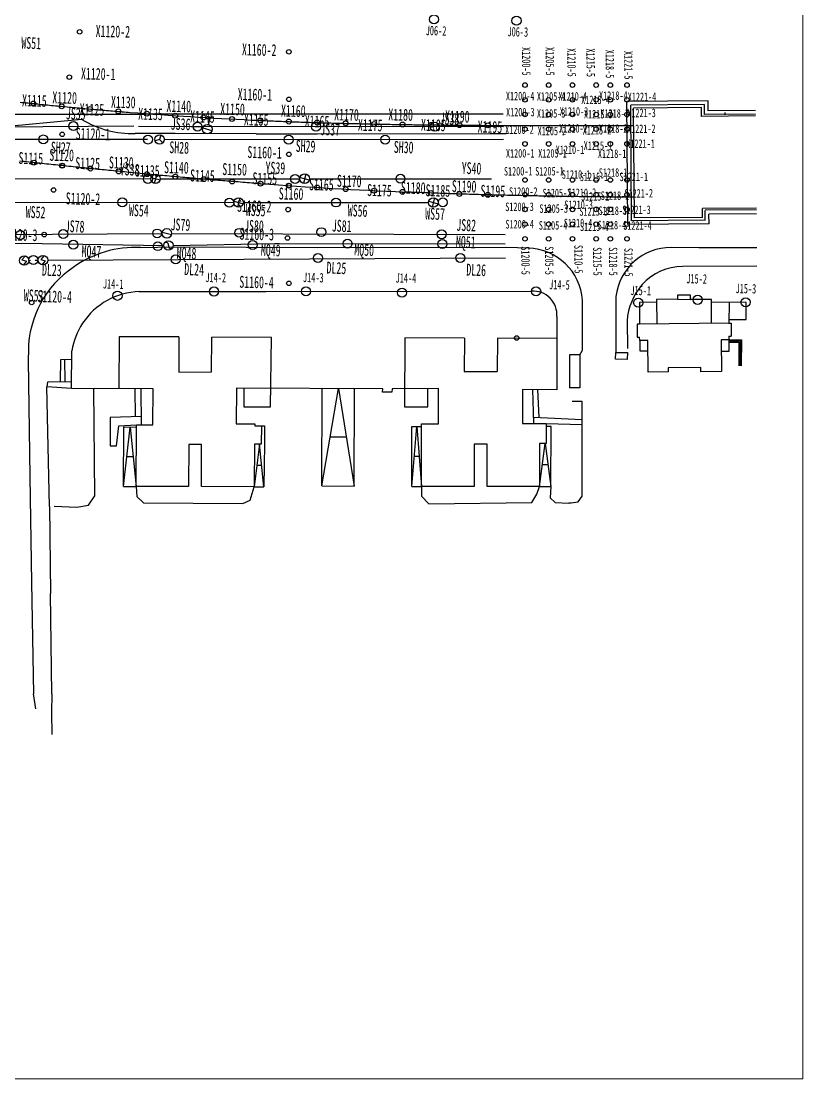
# Model space of a CAD drawing. Header units: inches. Extents: x 0 to 606, y 0 to 141.
# Drawn here: x 539.8 to 605.7, y 0 to 89.1 of the extents above; entities that cross this region are included whole.
import ezdxf
from ezdxf.enums import TextEntityAlignment as Align

# ---------------------------------------------------------------- set-up
doc = ezdxf.new("R2010")
doc.units = ezdxf.units.IN
doc.header["$MEASUREMENT"] = 0
for name, pattern in [('CENTER2', [1.125, 0.75, -0.125, 0.125, -0.125]), ('CONTINOUS', [0]), ('DASH4', [2.5, 2, -0.5])]:
    doc.linetypes.add(name, pattern=pattern)
for name, color, linetype in [('地表沉降（上行线）', 7, 'CENTER2'), ('地表沉降（下行线）', 7, 'CENTER2'), ('建构筑物沉降', 7, 'CENTER2'), ('管线沉降（上水）', 7, 'CENTER2'), ('管线沉降（上话）', 7, 'CENTER2'), ('管线沉降（污水）', 7, 'CENTER2'), ('管线沉降（煤气）', 7, 'CENTER2'), ('管线沉降（电力）', 7, 'CENTER2'), ('管线沉降（雨水）', 7, 'CENTER2')]:
    doc.layers.add(name, color=color, linetype=linetype)
doc.styles.add('宋体', font='', dxfattribs={"width": 0.72, "height": 1})
doc.styles.get('宋体').set_extended_font_data('SimSun')
doc.linetypes.add('444', pattern='A,4.5,[145,AAA.SHX,S=1,R=0,X=0,Y=1],4.5,-0.5,[146,AAA.SHX,S=1,R=0,X=0,Y=0],-0.5', length=10)

msp = doc.modelspace()

# ---------------------------------------------------------------- linework, layer by layer
at = {"lineweight": 9, "ltscale": 0.5}
for p, q in [((605.692, 0), (605.692, 140.648)), ((579.33, 80.359), (580.871, 80.36)), ((579.33, 79.662), (580.871, 79.662)), ((0, 0), (605.692, 0)), ((605.692, 0), (403.812, 0))]:
    msp.add_line(p, q, dxfattribs=at)
at = {"color": 150, "linetype": 'CONTINOUS', "lineweight": 30}
for p, q in [((539.668, 82.316), (539.833, 82.299)), ((539.833, 82.299), (539.999, 82.281)), ((539.999, 82.281), (540.165, 82.264)), ((540.165, 82.264), (540.331, 82.247)), ((540.331, 82.247), (540.496, 82.23)), ((540.496, 82.23), (540.662, 82.213)), ((540.662, 82.213), (540.828, 82.197)), ((540.828, 82.197), (540.994, 82.18)), ((540.994, 82.18), (541.16, 82.163)), ((541.16, 82.163), (541.326, 82.146)), ((541.326, 82.146), (541.491, 82.13)), ((541.491, 82.13), (541.657, 82.113)), ((541.657, 82.113), (541.823, 82.097)), ((541.823, 82.097), (541.989, 82.08)), ((541.989, 82.08), (542.155, 82.064)), ((542.155, 82.064), (542.321, 82.048)), ((542.321, 82.048), (542.487, 82.032)), ((542.487, 82.032), (542.652, 82.015)), ((542.652, 82.015), (542.818, 81.999)), ((542.818, 81.999), (542.984, 81.983)), ((542.984, 81.983), (543.15, 81.968)), ((543.15, 81.968), (543.316, 81.952)), ((543.316, 81.952), (543.482, 81.936)), ((543.482, 81.936), (543.648, 81.92)), ((543.648, 81.92), (543.814, 81.905)), ((543.814, 81.905), (543.98, 81.889)), ((543.98, 81.889), (544.146, 81.873)), ((544.146, 81.873), (544.312, 81.858)), ((544.312, 81.858), (544.478, 81.843)), ((544.478, 81.843), (544.644, 81.827)), ((544.644, 81.827), (544.81, 81.812)), ((544.81, 81.812), (544.976, 81.797)), ((544.976, 81.797), (545.141, 81.782)), ((545.141, 81.782), (545.307, 81.767)), ((545.307, 81.767), (545.473, 81.752)), ((545.473, 81.752), (545.639, 81.737)), ((545.639, 81.737), (545.806, 81.723)), ((545.806, 81.723), (545.972, 81.708)), ((545.972, 81.708), (546.138, 81.693)), ((546.138, 81.693), (546.304, 81.679)), ((546.304, 81.679), (546.47, 81.664)), ((546.47, 81.664), (546.636, 81.65)), ((546.636, 81.65), (546.802, 81.636)), ((546.802, 81.636), (546.968, 81.621)), ((546.968, 81.621), (547.134, 81.607)), ((547.134, 81.607), (547.3, 81.593)), ((547.3, 81.593), (547.466, 81.579)), ((547.466, 81.579), (547.632, 81.565)), ((547.632, 81.565), (547.798, 81.552)), ((547.798, 81.552), (547.964, 81.538)), ((547.964, 81.538), (548.13, 81.524)), ((548.13, 81.524), (548.297, 81.511)), ((548.297, 81.511), (548.463, 81.497)), ((548.463, 81.497), (548.629, 81.484)), ((548.629, 81.484), (548.795, 81.471)), ((548.795, 81.471), (548.961, 81.457)), ((548.961, 81.457), (548.961, 81.457)), ((559.219, 80.811), (559.386, 80.803)), ((559.386, 80.803), (559.552, 80.795)), ((559.552, 80.795), (559.719, 80.788)), ((559.719, 80.788), (559.885, 80.78)), ((559.885, 80.78), (560.052, 80.773)), ((560.052, 80.773), (560.218, 80.765)), ((560.218, 80.765), (560.385, 80.758)), ((560.385, 80.758), (560.551, 80.751)), ((560.551, 80.751), (560.718, 80.744)), ((560.718, 80.744), (560.885, 80.737)), ((560.885, 80.737), (561.051, 80.73)), ((561.051, 80.73), (561.218, 80.723)), ((561.218, 80.723), (561.384, 80.716)), ((561.384, 80.716), (561.551, 80.71)), ((561.551, 80.71), (561.717, 80.703)), ((561.717, 80.703), (561.884, 80.696)), ((561.884, 80.696), (562.05, 80.69)), ((562.05, 80.69), (562.217, 80.684)), ((562.217, 80.684), (562.383, 80.677)), ((562.383, 80.677), (562.55, 80.671)), ((562.55, 80.671), (562.716, 80.665)), ((562.716, 80.665), (562.883, 80.659)), ((562.883, 80.659), (563.05, 80.653)), ((563.05, 80.653), (563.216, 80.647)), ((563.216, 80.647), (563.383, 80.641)), ((563.383, 80.641), (563.549, 80.635)), ((563.549, 80.635), (563.716, 80.63)), ((563.716, 80.63), (563.882, 80.624)), ((563.882, 80.624), (564.049, 80.619)), ((564.049, 80.619), (564.216, 80.613)), ((564.216, 80.613), (564.382, 80.608)), ((564.382, 80.608), (564.549, 80.602)), ((564.549, 80.602), (564.715, 80.597)), ((564.715, 80.597), (564.882, 80.592)), ((564.882, 80.592), (565.048, 80.587)), ((565.048, 80.587), (565.215, 80.582)), ((565.215, 80.582), (565.382, 80.577)), ((565.382, 80.577), (565.548, 80.572)), ((565.548, 80.572), (565.715, 80.567)), ((565.715, 80.567), (565.881, 80.562)), ((565.881, 80.562), (566.048, 80.558)), ((566.048, 80.558), (566.215, 80.553)), ((566.215, 80.553), (566.381, 80.548)), ((566.381, 80.548), (566.548, 80.544)), ((566.548, 80.544), (566.714, 80.54)), ((566.714, 80.54), (566.881, 80.535)), ((566.881, 80.535), (567.048, 80.531)), ((567.048, 80.531), (567.214, 80.527)), ((567.214, 80.527), (567.381, 80.522)), ((567.381, 80.522), (567.548, 80.518)), ((567.548, 80.518), (567.714, 80.514)), ((567.714, 80.514), (567.881, 80.51)), ((567.881, 80.51), (568.047, 80.506)), ((568.047, 80.506), (568.214, 80.503)), ((568.214, 80.503), (568.381, 80.499)), ((568.381, 80.499), (568.547, 80.495)), ((568.547, 80.495), (568.714, 80.491)), ((568.714, 80.491), (568.88, 80.488)), ((568.88, 80.488), (569.047, 80.484)), ((569.047, 80.484), (569.214, 80.481)), ((569.214, 80.481), (569.38, 80.477)), ((569.38, 80.477), (569.547, 80.474)), ((569.547, 80.474), (569.714, 80.47)), ((569.714, 80.47), (569.88, 80.467)), ((569.88, 80.467), (570.047, 80.464)), ((570.047, 80.464), (570.214, 80.461)), ((570.214, 80.461), (570.38, 80.458)), ((570.38, 80.458), (570.547, 80.455)), ((570.547, 80.455), (570.713, 80.452)), ((570.713, 80.452), (570.88, 80.449)), ((570.88, 80.449), (571.047, 80.446)), ((571.047, 80.446), (571.213, 80.443)), ((571.213, 80.443), (571.38, 80.44)), ((571.38, 80.44), (571.547, 80.437)), ((571.547, 80.437), (571.713, 80.435)), ((571.713, 80.435), (571.88, 80.432)), ((571.88, 80.432), (572.047, 80.43)), ((572.047, 80.43), (572.213, 80.427)), ((572.213, 80.427), (572.38, 80.424)), ((572.38, 80.424), (572.547, 80.422)), ((572.547, 80.422), (572.713, 80.42)), ((572.713, 80.42), (572.88, 80.417)), ((572.88, 80.417), (573.047, 80.415)), ((573.047, 80.415), (573.213, 80.413)), ((573.213, 80.413), (573.38, 80.411)), ((573.38, 80.411), (573.546, 80.408)), ((573.546, 80.408), (573.713, 80.406)), ((573.713, 80.406), (573.88, 80.404)), ((573.88, 80.404), (574.046, 80.402)), ((574.046, 80.402), (574.213, 80.4)), ((574.213, 80.4), (574.38, 80.398)), ((574.38, 80.398), (574.546, 80.396)), ((574.546, 80.396), (574.713, 80.395)), ((574.713, 80.395), (574.88, 80.393)), ((574.88, 80.393), (575.046, 80.391)), ((575.046, 80.391), (575.213, 80.389)), ((575.213, 80.389), (575.38, 80.388)), ((575.38, 80.388), (575.546, 80.386)), ((575.546, 80.386), (575.713, 80.384)), ((575.713, 80.384), (575.88, 80.383)), ((575.88, 80.383), (576.046, 80.381)), ((576.046, 80.381), (576.213, 80.38)), ((576.213, 80.38), (576.38, 80.378)), ((576.38, 80.378), (576.546, 80.377)), ((576.546, 80.377), (576.713, 80.375)), ((576.713, 80.375), (576.88, 80.374)), ((576.88, 80.374), (577.046, 80.373)), ((577.046, 80.373), (577.213, 80.372)), ((577.213, 80.372), (577.38, 80.37)), ((577.38, 80.37), (577.546, 80.369)), ((577.546, 80.369), (577.713, 80.368)), ((577.713, 80.368), (577.88, 80.367)), ((577.88, 80.367), (578.046, 80.366)), ((578.046, 80.366), (578.213, 80.365)), ((578.213, 80.365), (578.38, 80.364)), ((578.38, 80.364), (578.546, 80.363)), ((578.546, 80.363), (578.713, 80.362)), ((578.713, 80.362), (578.88, 80.361)), ((578.88, 80.361), (579.046, 80.36)), ((579.046, 80.36), (579.213, 80.359)), ((579.213, 80.359), (579.38, 80.358)), ((579.38, 80.358), (579.546, 80.357)), ((579.546, 80.357), (579.713, 80.356)), ((579.713, 80.356), (579.88, 80.356)), ((579.88, 80.356), (580.046, 80.355)), ((580.046, 80.355), (580.213, 80.354)), ((580.213, 80.354), (580.38, 80.353)), ((580.38, 80.353), (580.546, 80.353)), ((580.546, 80.353), (580.713, 80.352)), ((580.713, 80.352), (580.88, 80.351)), ((580.88, 80.351), (581.046, 80.351)), ((581.046, 80.351), (581.213, 80.35)), ((581.213, 80.35), (581.38, 80.35)), ((581.38, 80.35), (581.546, 80.349)), ((581.546, 80.349), (581.713, 80.349)), ((581.713, 80.349), (581.88, 80.348)), ((581.88, 80.348), (582.046, 80.348)), ((582.046, 80.348), (582.213, 80.347)), ((582.213, 80.347), (582.38, 80.347)), ((582.38, 80.347), (582.546, 80.347)), ((582.546, 80.347), (582.713, 80.346)), ((582.713, 80.346), (582.88, 80.346)), ((582.88, 80.346), (583.046, 80.345)), ((583.046, 80.345), (583.213, 80.345)), ((583.213, 80.345), (583.38, 80.345)), ((583.38, 80.345), (583.546, 80.345)), ((583.546, 80.345), (583.713, 80.344)), ((583.713, 80.344), (583.88, 80.344)), ((583.88, 80.344), (584.046, 80.344)), ((584.046, 80.344), (584.213, 80.344)), ((584.213, 80.344), (584.38, 80.343)), ((584.38, 80.343), (584.546, 80.343)), ((584.546, 80.343), (584.713, 80.343)), ((584.713, 80.343), (584.88, 80.343)), ((584.88, 80.343), (585.046, 80.343)), ((585.046, 80.343), (585.213, 80.342)), ((585.213, 80.342), (585.38, 80.342)), ((585.38, 80.342), (585.546, 80.342)), ((585.546, 80.342), (585.713, 80.342)), ((585.713, 80.342), (585.88, 80.342)), ((585.88, 80.342), (586.046, 80.342)), ((586.046, 80.342), (586.213, 80.342)), ((586.213, 80.342), (586.38, 80.342)), ((586.38, 80.342), (586.546, 80.342)), ((586.546, 80.342), (586.713, 80.342)), ((586.713, 80.342), (586.88, 80.341)), ((586.88, 80.341), (587.046, 80.341)), ((587.046, 80.341), (587.213, 80.341)), ((587.213, 80.341), (587.38, 80.341)), ((587.38, 80.341), (587.546, 80.341)), ((587.546, 80.341), (587.713, 80.341)), ((587.713, 80.341), (587.88, 80.341)), ((587.88, 80.341), (588.046, 80.341)), ((588.046, 80.341), (588.213, 80.341)), ((588.213, 80.341), (588.38, 80.341)), ((588.38, 80.341), (588.546, 80.341)), ((588.546, 80.341), (588.713, 80.341)), ((588.713, 80.341), (588.88, 80.341)), ((588.88, 80.341), (589.046, 80.341)), ((589.046, 80.341), (589.213, 80.341)), ((589.213, 80.341), (589.213, 80.341)), ((589.213, 80.341), (591.418, 80.341)), ((539.841, 77.325), (539.653, 77.346)), ((540.029, 77.305), (539.841, 77.325)), ((540.217, 77.285), (540.029, 77.305)), ((540.405, 77.264), (540.217, 77.285)), ((540.592, 77.244), (540.405, 77.264)), ((540.78, 77.224), (540.592, 77.244)), ((540.968, 77.203), (540.78, 77.224)), ((541.156, 77.183), (540.968, 77.203)), ((541.344, 77.163), (541.156, 77.183)), ((541.531, 77.143), (541.344, 77.163)), ((541.719, 77.123), (541.531, 77.143)), ((541.907, 77.103), (541.719, 77.123)), ((542.095, 77.083), (541.907, 77.103)), ((542.283, 77.063), (542.095, 77.083)), ((542.471, 77.043), (542.283, 77.063)), ((542.658, 77.023), (542.471, 77.043)), ((542.846, 77.003), (542.658, 77.023)), ((543.034, 76.983), (542.846, 77.003)), ((543.222, 76.964), (543.034, 76.983)), ((543.41, 76.944), (543.222, 76.964)), ((543.598, 76.924), (543.41, 76.944)), ((543.786, 76.905), (543.598, 76.924)), ((543.973, 76.885), (543.786, 76.905)), ((544.161, 76.866), (543.973, 76.885)), ((544.349, 76.846), (544.161, 76.866)), ((544.537, 76.827), (544.349, 76.846)), ((544.725, 76.807), (544.537, 76.827)), ((544.913, 76.788), (544.725, 76.807)), ((545.101, 76.769), (544.913, 76.788)), ((545.289, 76.75), (545.101, 76.769)), ((545.477, 76.731), (545.289, 76.75)), ((545.665, 76.711), (545.477, 76.731)), ((545.852, 76.692), (545.665, 76.711)), ((546.04, 76.673), (545.852, 76.692)), ((546.228, 76.654), (546.04, 76.673)), ((546.416, 76.635), (546.228, 76.654)), ((546.604, 76.617), (546.416, 76.635)), ((546.792, 76.598), (546.604, 76.617)), ((546.98, 76.579), (546.792, 76.598)), ((547.168, 76.56), (546.98, 76.579)), ((547.356, 76.542), (547.168, 76.56)), ((547.544, 76.523), (547.356, 76.542)), ((547.732, 76.505), (547.544, 76.523)), ((547.92, 76.486), (547.732, 76.505)), ((548.108, 76.468), (547.92, 76.486)), ((548.296, 76.449), (548.108, 76.468)), ((548.484, 76.431), (548.296, 76.449)), ((548.672, 76.413), (548.484, 76.431)), ((548.86, 76.395), (548.672, 76.413)), ((549.048, 76.377), (548.86, 76.395)), ((549.236, 76.359), (549.048, 76.377)), ((549.424, 76.341), (549.236, 76.359)), ((549.612, 76.323), (549.424, 76.341)), ((549.8, 76.305), (549.612, 76.323)), ((549.988, 76.287), (549.8, 76.305)), ((550.176, 76.269), (549.988, 76.287)), ((550.364, 76.251), (550.176, 76.269)), ((550.552, 76.234), (550.364, 76.251)), ((550.74, 76.216), (550.552, 76.234)), ((550.928, 76.199), (550.74, 76.216)), ((551.117, 76.181), (550.928, 76.199)), ((551.305, 76.164), (551.117, 76.181)), ((551.493, 76.147), (551.305, 76.164)), ((551.681, 76.129), (551.493, 76.147)), ((551.869, 76.112), (551.681, 76.129)), ((552.057, 76.095), (551.869, 76.112)), ((552.245, 76.078), (552.057, 76.095)), ((552.433, 76.061), (552.245, 76.078)), ((552.621, 76.044), (552.433, 76.061)), ((552.81, 76.028), (552.621, 76.044)), ((552.998, 76.011), (552.81, 76.028)), ((553.186, 75.994), (552.998, 76.011)), ((553.374, 75.977), (553.186, 75.994)), ((553.562, 75.961), (553.374, 75.977)), ((553.75, 75.944), (553.562, 75.961)), ((553.939, 75.928), (553.75, 75.944)), ((554.127, 75.912), (553.939, 75.928)), ((554.315, 75.896), (554.127, 75.912)), ((554.503, 75.879), (554.315, 75.896)), ((554.691, 75.863), (554.503, 75.879)), ((554.88, 75.847), (554.691, 75.863)), ((555.068, 75.831), (554.88, 75.847)), ((555.256, 75.815), (555.068, 75.831)), ((555.444, 75.8), (555.256, 75.815)), ((555.632, 75.784), (555.444, 75.8)), ((555.821, 75.768), (555.632, 75.784)), ((556.009, 75.753), (555.821, 75.768)), ((556.197, 75.737), (556.009, 75.753)), ((556.385, 75.722), (556.197, 75.737)), ((556.574, 75.707), (556.385, 75.722)), ((556.762, 75.691), (556.574, 75.707)), ((556.95, 75.676), (556.762, 75.691)), ((557.139, 75.661), (556.95, 75.676)), ((557.327, 75.646), (557.139, 75.661)), ((557.515, 75.631), (557.327, 75.646)), ((557.703, 75.616), (557.515, 75.631)), ((557.892, 75.602), (557.703, 75.616)), ((558.08, 75.587), (557.892, 75.602)), ((558.268, 75.572), (558.08, 75.587)), ((558.457, 75.558), (558.268, 75.572)), ((558.645, 75.543), (558.457, 75.558)), ((558.833, 75.529), (558.645, 75.543)), ((559.022, 75.515), (558.833, 75.529)), ((559.21, 75.501), (559.022, 75.515)), ((559.398, 75.487), (559.21, 75.501)), ((559.587, 75.473), (559.398, 75.487)), ((559.775, 75.459), (559.587, 75.473)), ((559.964, 75.445), (559.775, 75.459)), ((559.964, 75.445), (559.964, 75.445)), ((572.292, 74.735), (572.103, 74.743)), ((572.481, 74.727), (572.292, 74.735)), ((572.669, 74.72), (572.481, 74.727)), ((572.858, 74.712), (572.669, 74.72)), ((573.047, 74.704), (572.858, 74.712)), ((573.235, 74.697), (573.047, 74.704)), ((573.424, 74.689), (573.235, 74.697)), ((573.613, 74.682), (573.424, 74.689)), ((573.802, 74.675), (573.613, 74.682)), ((573.99, 74.667), (573.802, 74.675)), ((574.179, 74.66), (573.99, 74.667)), ((574.368, 74.653), (574.179, 74.66)), ((574.557, 74.646), (574.368, 74.653)), ((574.745, 74.639), (574.557, 74.646)), ((574.934, 74.633), (574.745, 74.639)), ((575.123, 74.626), (574.934, 74.633)), ((575.312, 74.619), (575.123, 74.626)), ((575.501, 74.613), (575.312, 74.619)), ((575.689, 74.606), (575.501, 74.613)), ((575.878, 74.6), (575.689, 74.606)), ((576.067, 74.594), (575.878, 74.6)), ((576.256, 74.587), (576.067, 74.594)), ((576.444, 74.581), (576.256, 74.587)), ((576.633, 74.575), (576.444, 74.581)), ((576.822, 74.569), (576.633, 74.575)), ((577.011, 74.563), (576.822, 74.569)), ((577.2, 74.557), (577.011, 74.563)), ((577.388, 74.552), (577.2, 74.557)), ((577.577, 74.546), (577.388, 74.552)), ((577.766, 74.54), (577.577, 74.546)), ((577.955, 74.535), (577.766, 74.54)), ((578.144, 74.529), (577.955, 74.535)), ((578.332, 74.524), (578.144, 74.529)), ((578.521, 74.519), (578.332, 74.524)), ((578.71, 74.513), (578.521, 74.519)), ((578.899, 74.508), (578.71, 74.513)), ((579.088, 74.503), (578.899, 74.508)), ((579.277, 74.498), (579.088, 74.503)), ((579.465, 74.493), (579.277, 74.498)), ((579.654, 74.488), (579.465, 74.493)), ((579.843, 74.483), (579.654, 74.488)), ((580.032, 74.479), (579.843, 74.483)), ((580.221, 74.474), (580.032, 74.479)), ((580.41, 74.469), (580.221, 74.474)), ((580.598, 74.465), (580.41, 74.469)), ((580.787, 74.46), (580.598, 74.465)), ((580.976, 74.456), (580.787, 74.46)), ((581.165, 74.451), (580.976, 74.456)), ((581.354, 74.447), (581.165, 74.451)), ((581.543, 74.443), (581.354, 74.447)), ((581.731, 74.439), (581.543, 74.443)), ((581.92, 74.435), (581.731, 74.439)), ((582.109, 74.431), (581.92, 74.435)), ((582.298, 74.427), (582.109, 74.431)), ((582.487, 74.423), (582.298, 74.427)), ((582.676, 74.419), (582.487, 74.423)), ((582.864, 74.415), (582.676, 74.419)), ((583.053, 74.411), (582.864, 74.415)), ((583.242, 74.408), (583.053, 74.411)), ((583.431, 74.404), (583.242, 74.408)), ((583.62, 74.401), (583.431, 74.404)), ((583.809, 74.397), (583.62, 74.401)), ((583.998, 74.394), (583.809, 74.397)), ((584.186, 74.39), (583.998, 74.394)), ((584.375, 74.387), (584.186, 74.39)), ((584.564, 74.384), (584.375, 74.387)), ((584.753, 74.381), (584.564, 74.384)), ((584.942, 74.377), (584.753, 74.381)), ((585.131, 74.374), (584.942, 74.377)), ((585.32, 74.371), (585.131, 74.374)), ((585.509, 74.368), (585.32, 74.371)), ((585.697, 74.365), (585.509, 74.368)), ((585.886, 74.362), (585.697, 74.365)), ((586.075, 74.36), (585.886, 74.362)), ((586.264, 74.357), (586.075, 74.36)), ((586.453, 74.354), (586.264, 74.357)), ((586.642, 74.352), (586.453, 74.354)), ((586.831, 74.349), (586.642, 74.352)), ((587.019, 74.346), (586.831, 74.349)), ((587.208, 74.344), (587.019, 74.346)), ((587.397, 74.341), (587.208, 74.344)), ((587.586, 74.339), (587.397, 74.341)), ((587.775, 74.337), (587.586, 74.339)), ((587.964, 74.334), (587.775, 74.337)), ((588.153, 74.332), (587.964, 74.334)), ((588.342, 74.33), (588.153, 74.332)), ((588.53, 74.328), (588.342, 74.33)), ((588.719, 74.326), (588.53, 74.328)), ((588.908, 74.323), (588.719, 74.326)), ((589.097, 74.321), (588.908, 74.323)), ((589.286, 74.319), (589.097, 74.321)), ((589.475, 74.317), (589.286, 74.319)), ((589.664, 74.316), (589.475, 74.317)), ((589.853, 74.314), (589.664, 74.316)), ((590.041, 74.312), (589.853, 74.314)), ((590.23, 74.31), (590.041, 74.312)), ((590.419, 74.308), (590.23, 74.31)), ((590.608, 74.307), (590.419, 74.308)), ((590.797, 74.305), (590.608, 74.307)), ((590.986, 74.303), (590.797, 74.305)), ((591.175, 74.302), (590.986, 74.303)), ((591.364, 74.3), (591.175, 74.302)), ((591.418, 74.3), (591.364, 74.3))]:
    msp.add_line(p, q, dxfattribs=at)
at = {"ltscale": 0.5}
for p, q in [((597.701, 82.426), (590.852, 82.372)), ((590.933, 72), (590.852, 82.372)), ((597.386, 82.107), (591.171, 82.058)), ((591.247, 72.319), (591.171, 82.058)), ((597.393, 81.275), (597.386, 82.107)), ((597.707, 81.594), (597.701, 82.426)), ((597.151, 81.867), (591.41, 81.822)), ((591.483, 72.558), (591.41, 81.822)), ((597.157, 81.115), (597.151, 81.867)), ((601.707, 81.151), (597.157, 81.115)), ((601.706, 81.309), (597.393, 81.275)), ((601.704, 81.626), (597.707, 81.594)), ((601.769, 73.391), (597.218, 73.355)), ((597.218, 72.595), (597.218, 73.355)), ((601.77, 73.233), (597.456, 73.199)), ((597.458, 72.355), (597.458, 73.195)), ((597.463, 72.368), (591.247, 72.319)), ((597.223, 72.603), (591.483, 72.558)), ((601.772, 72.916), (597.776, 72.885)), ((597.782, 72.053), (597.776, 72.885)), ((597.782, 72.053), (590.933, 72)), ((542.151, 48.232), (541.942, 58.324))]:
    msp.add_line(p, q, dxfattribs=at)
at = {"linetype": 'Continuous', "extrusion": (1.25251e-05, -1.70425e-08, 1)}
for p in [(526.133, 81.303, -0.007), (580.423, 81.301, -0.007)]:
    msp.add_line(p, (550.143, 81.302, -0.007), dxfattribs=at)
at = {"color": 253}
for p, q in [((599.153, 81.238), (599.152, 81.436)), ((544.892, 80.852), (536.476, 80.056)), ((544.892, 80.852), (544.892, 80.852)), ((552.753, 79.662), (549.376, 79.665)), ((559.576, 79.645), (552.753, 79.662)), ((559.576, 79.645), (562.109, 79.653)), ((562.109, 79.653), (564.724, 79.654)), ((564.724, 79.654), (580.671, 79.662)), ((552.713, 70.086), (549.842, 70.052)), ((564.753, 70.047), (552.713, 70.086)), ((580.716, 70.058), (564.753, 70.047)), ((582.539, 70.022), (580.716, 70.058)), ((596.929, 70.047), (594.573, 70.063)), ((601.816, 70.046), (596.929, 70.047)), ((601.816, 68.494), (595.544, 68.468)), ((549.729, 66.35), (560.401, 66.367)), ((560.401, 66.367), (582.808, 66.382)), ((596.224, 66.036), (595.128, 66.051)), ((595.128, 66.051), (595.128, 65.705)), ((596.219, 65.692), (596.224, 66.036)), ((587.1, 61.427), (587.101, 65.624)), ((589.924, 65.935), (589.928, 61.222)), ((593.357, 65.455), (591.905, 65.439)), ((591.905, 65.439), (591.919, 63.618)), ((595.128, 65.705), (593.355, 65.685)), ((593.355, 65.685), (593.371, 63.632)), ((595.128, 65.705), (596.219, 65.692)), ((597.98, 65.673), (596.219, 65.692)), ((597.995, 63.676), (597.98, 65.673)), ((600.912, 65.422), (597.981, 65.455)), ((599.464, 65.438), (599.459, 63.69)), ((600.923, 63.994), (600.912, 65.422)), ((584.948, 64.237), (584.939, 58.081)), ((590.867, 63.891), (590.897, 61.554)), ((591.919, 63.618), (591.719, 63.617)), ((591.719, 63.617), (591.727, 62.517)), ((599.459, 63.69), (591.919, 63.618)), ((599.459, 63.69), (599.659, 63.688)), ((599.46, 64.01), (600.923, 63.994)), ((599.659, 63.688), (599.656, 62.588)), ((548.041, 62.544), (548.016, 58.16)), ((553.073, 62.525), (548.041, 62.544)), ((553.073, 62.525), (553.056, 59.568)), ((555.806, 59.59), (555.837, 62.514)), ((560.869, 62.495), (555.837, 62.514)), ((560.808, 56.633), (560.869, 62.495)), ((572.13, 62.451), (572.093, 56.635)), ((577.15, 62.432), (572.13, 62.451)), ((577.15, 62.432), (577.132, 59.626)), ((579.925, 62.421), (579.921, 59.611)), ((584.945, 62.401), (579.925, 62.421)), ((591.727, 62.517), (591.927, 62.518)), ((591.93, 62.218), (591.927, 62.518)), ((599.456, 62.59), (599.455, 62.29)), ((599.456, 62.59), (599.656, 62.588)), ((592.615, 62.224), (591.93, 62.218)), ((591.93, 62.218), (591.936, 61.351)), ((592.635, 59.561), (592.615, 62.224)), ((599.455, 62.29), (598.808, 62.297)), ((598.808, 62.297), (598.828, 59.609)), ((599.455, 62.29), (599.453, 61.29)), ((599.455, 62.29), (600.504, 62.287)), ((599.455, 62.19), (600.404, 62.188)), ((599.455, 62.09), (600.303, 62.088)), ((600.303, 62.088), (600.298, 60.085)), ((600.404, 62.188), (600.398, 60.085)), ((600.504, 62.287), (600.498, 60.085)), ((540.373, 61.4), (540.361, 60.595)), ((544.016, 58.183), (544.034, 61.349)), ((586.012, 61.012), (586.004, 58.237)), ((586.885, 61.011), (586.012, 61.012)), ((586.885, 61.011), (586.877, 58.234)), ((586.885, 61.011), (587.1, 61.427)), ((589.892, 60.646), (589.928, 61.222)), ((590.886, 60.626), (589.892, 60.646)), ((589.928, 61.222), (590.893, 61.203)), ((590.893, 61.203), (590.886, 60.626)), ((591.936, 61.351), (592.621, 61.357)), ((599.453, 61.29), (598.816, 61.297)), ((600.501, 61.336), (600.301, 61.337)), ((540.361, 60.595), (540.507, 50.746)), ((597.074, 59.955), (594.331, 59.934)), ((594.331, 59.934), (594.334, 59.574)), ((597.077, 59.595), (597.074, 59.955)), ((594.334, 59.574), (592.635, 59.561)), ((598.828, 59.609), (597.077, 59.595)), ((550.896, 58.144), (544.016, 58.183)), ((550.878, 55.124), (550.896, 58.144)), ((557.94, 58.206), (557.908, 55.195)), ((570.255, 58.158), (557.94, 58.206)), ((558.556, 58.204), (558.539, 56.642)), ((565.13, 49.981), (565.161, 58.178)), ((565.13, 49.981), (566.52, 58.173)), ((566.52, 58.173), (567.851, 49.942)), ((567.851, 49.942), (567.883, 58.167)), ((570.254, 57.884), (570.255, 58.158)), ((571.042, 58.146), (571.04, 57.872)), ((574.96, 58.169), (571.042, 58.146)), ((574.068, 56.647), (574.077, 58.164)), ((574.956, 55.2), (574.96, 58.169)), ((582.039, 58.093), (582.036, 55.229)), ((584.939, 58.081), (582.039, 58.093)), ((586.877, 58.234), (586.004, 58.237)), ((571.04, 57.872), (570.254, 57.884)), ((587.085, 57.084), (586.226, 57.096)), ((587.087, 49.121), (587.085, 57.084)), ((558.539, 56.642), (560.808, 56.633)), ((572.093, 56.635), (574.068, 56.647)), ((548.388, 49.911), (548.417, 54.938)), ((548.388, 49.911), (548.953, 54.935)), ((548.417, 54.938), (549.488, 54.932)), ((548.953, 54.935), (549.459, 49.914)), ((549.459, 49.914), (549.489, 55.132)), ((549.489, 55.132), (550.878, 55.124)), ((557.908, 55.195), (559.471, 55.192)), ((559.471, 55.192), (559.469, 55.032)), ((559.469, 55.032), (560.037, 55.031)), ((560.037, 55.031), (560.021, 53.49)), ((560.037, 55.031), (560.297, 55.031)), ((560.297, 55.031), (560.281, 53.489)), ((572.707, 49.915), (573.122, 54.989)), ((572.707, 49.915), (572.714, 54.986)), ((572.714, 54.986), (573.531, 54.991)), ((573.122, 54.989), (573.524, 49.912)), ((573.524, 49.912), (573.531, 55.191)), ((573.531, 55.191), (574.956, 55.2)), ((582.036, 55.229), (584.036, 55.221)), ((584.036, 55.221), (584.033, 53.553)), ((584.455, 54.979), (584.035, 54.981)), ((584.449, 49.923), (584.455, 54.979)), ((559.447, 53.491), (559.409, 49.902)), ((559.864, 53.49), (559.409, 49.902)), ((560.021, 53.49), (559.447, 53.491)), ((560.239, 49.896), (559.864, 53.49)), ((560.281, 53.489), (560.239, 49.896)), ((567.182, 54.079), (565.826, 54.084)), ((583.481, 53.555), (583.477, 49.923)), ((583.477, 49.923), (583.967, 53.553)), ((584.033, 53.553), (583.481, 53.555)), ((583.967, 53.553), (584.449, 49.923)), ((553.898, 53.472), (553.892, 49.911)), ((554.982, 53.47), (553.898, 53.472)), ((554.975, 49.91), (554.982, 53.47)), ((577.983, 53.484), (577.977, 49.919)), ((579.063, 53.482), (577.983, 53.484)), ((579.057, 49.922), (579.063, 53.482)), ((549.206, 52.424), (548.671, 52.423)), ((573.323, 52.451), (572.915, 52.452)), ((584.208, 51.738), (583.722, 51.739)), ((560.051, 51.701), (559.637, 51.696)), ((540.507, 50.746), (540.651, 41.82)), ((565.13, 49.981), (567.851, 49.942)), ((583.477, 49.923), (579.057, 49.922)), ((583.477, 49.923), (584.449, 49.923)), ((548.388, 49.911), (549.459, 49.914)), ((553.892, 49.911), (549.459, 49.914)), ((559.409, 49.902), (554.975, 49.91)), ((559.409, 49.902), (560.239, 49.896)), ((572.707, 49.915), (573.524, 49.912)), ((577.977, 49.919), (573.524, 49.912)), ((586.147, 48.52), (585.947, 48.515)), ((540.651, 41.82), (540.795, 32.463)), ((542.359, 32.462), (542.243, 40.917)), ((542.359, 32.462), (542.323, 30.887)), ((542.323, 30.887), (542.359, 29.01))]:
    msp.add_line(p, q, dxfattribs=at)
at = {"extrusion": (1.25251e-05, -1.70425e-08, 1)}
for p, q in [((549.273, 80.283, -0.007), (534.674, 80.198, -0.007)), ((549.673, 80.283, -0.007), (554.109, 80.266, -0.007)), ((554.109, 80.266, -0.007), (555.167, 80.254, -0.007)), ((580.44, 80.25, -0.007), (555.167, 80.254, -0.007)), ((556.022, 80.965, 1.555), (555.442, 81.118, 1.555)), ((555.569, 80.423, 1.555), (555.732, 81.042, 1.555)), ((551.542, 79.562, 1.501), (551.441, 79.175, 1.501)), ((555.08, 80.138, 1.555), (555.854, 79.934, 1.555)), ((555.159, 80.043, -0.007), (555.159, 80.043, -0.007)), ((550.429, 79.173, -0.007), (532.828, 79.169, -0.007)), ((551.441, 79.175, 1.501), (551.055, 79.07, 1.501)), ((551.441, 79.175, 1.501), (551.725, 78.893, 1.501)), ((551.841, 79.175, -0.007), (580.457, 79.197, -0.007)), ((550.707, 75.96, 1.544), (551.481, 75.757, 1.544)), ((551.196, 76.245, 1.544), (550.992, 75.472, 1.544)), ((563.288, 75.969, 1.549), (564.062, 75.765, 1.549)), ((563.777, 76.254, 1.549), (563.573, 75.481, 1.549)), ((558.208, 74.246, 1.54), (558.004, 73.473, 1.54)), ((574.63, 74.243, 1.546), (574.426, 73.469, 1.546)), ((538.879, 73.88, -0.007), (557.706, 73.86, -0.007)), ((557.719, 73.961, 1.54), (558.493, 73.758, 1.54)), ((558.506, 73.859, -0.007), (574.128, 73.856, -0.007)), ((574.141, 73.958, 1.546), (574.915, 73.754, 1.546)), ((551.665, 71.36, 1.509), (552.439, 71.156, 1.509)), ((535.132, 71.155, 1.537), (551.652, 71.248, 1.536)), ((552.452, 71.257, -0.007), (580.585, 71.17, -0.007)), ((537.618, 70.419, -0.007), (539.832, 70.414, -0.007)), ((539.81, 70.42, -0.007), (551.789, 70.244, -0.007)), ((552.589, 70.245, -0.007), (561.166, 70.399, -0.007)), ((561.166, 70.399, -0.007), (561.566, 70.403, -0.007)), ((561.566, 70.403, -0.007), (580.597, 70.374, -0.007)), ((540.127, 69.354, 1.53), (539.831, 69.018, 1.53)), ((539.831, 69.018, 1.53), (540.218, 68.916, 1.53)), ((540.218, 68.916, 1.53), (539.923, 68.58, 1.53)), ((540.424, 68.98, -0.007), (540.557, 68.985, -0.007)), ((540.957, 68.994, -0.007), (541.207, 68.998, -0.007)), ((541.709, 69.39, 1.516), (541.414, 69.054, 1.516)), ((541.414, 69.054, 1.516), (541.801, 68.953, 1.516)), ((541.801, 68.953, 1.516), (541.505, 68.617, 1.516)), ((542.007, 69.005, -0.007), (580.616, 69.182, -0.007))]:
    msp.add_line(p, q, dxfattribs=at)
at = {"color": 4, "extrusion": (1.25251e-05, -1.70425e-08, 1)}
for p, q in [((537.486, 75.874, -0.007), (550.694, 75.859, -0.007)), ((551.494, 75.859, -0.007), (563.275, 75.867, -0.007)), ((564.075, 75.867, -0.007), (579.438, 75.847, -0.007))]:
    msp.add_line(p, q, dxfattribs=at)
at = {"color": 253, "ltscale": 0.5}
for p, q in [((543.096, 58.733), (543.099, 60.624)), ((543.099, 60.624), (544.03, 60.668)), ((543.473, 58.734), (543.462, 60.641)), ((553.056, 59.568), (555.806, 59.59)), ((577.132, 59.626), (579.921, 59.611)), ((541.994, 58.729), (541.942, 58.324)), ((544.019, 58.736), (541.994, 58.729)), ((545.97, 49.145), (545.896, 58.172)), ((549.417, 55.804), (549.385, 58.152)), ((549.91, 55.129), (549.897, 58.149)), ((582.998, 55.225), (582.917, 58.089)), ((583.467, 55.751), (583.349, 58.088)), ((549.907, 55.82), (547.28, 55.731)), ((547.28, 55.731), (547.283, 53.358)), ((582.983, 55.777), (587.085, 55.557)), ((547.796, 53.362), (548.003, 55.029)), ((548.003, 55.029), (549.489, 55.132)), ((584.036, 55.221), (587.085, 55.145)), ((547.283, 53.358), (547.796, 53.362)), ((583.261, 49.268), (583.477, 49.923)), ((584.449, 49.923), (584.371, 48.955)), ((545.455, 48.337), (545.97, 49.145)), ((549.459, 49.914), (549.515, 49.088)), ((549.515, 49.088), (550.071, 48.555)), ((559.076, 48.76), (559.409, 49.902)), ((573.524, 49.912), (573.516, 49.104)), ((573.516, 49.104), (574.139, 48.461)), ((582.836, 48.569), (583.261, 49.268)), ((586.745, 48.63), (587.087, 49.121)), ((542.151, 48.232), (542.243, 40.917)), ((542.551, 48.253), (544.469, 48.181)), ((544.469, 48.181), (545.455, 48.337)), ((550.071, 48.555), (558.462, 48.484)), ((558.462, 48.484), (559.076, 48.76)), ((574.139, 48.461), (582.836, 48.569)), ((584.371, 48.955), (584.789, 48.572)), ((584.789, 48.572), (585.947, 48.515)), ((585.947, 48.515), (586.745, 48.63))]:
    msp.add_line(p, q, dxfattribs=at)
at = {"color": 253, "linetype": '444', "ltscale": 0.5}
msp.add_line((544.016, 58.183), (541.942, 58.324), dxfattribs=at)
at = {"color": 253, "linetype": 'DASH4'}
msp.add_line((541.003, 31.186), (540.795, 32.463), dxfattribs=at)
at = {"color": 1, "ltscale": 0.5}
for centre in [(574.589, 89.294), (581.54, 89.182), (547.892, 65.999), (556.029, 66.36), (563.782, 66.369), (571.891, 66.263), (583.194, 66.374), (596.826, 65.66), (591.808, 65.413), (600.861, 65.451)]:
    msp.add_circle(centre, 0.386, dxfattribs=at)
at = {"ltscale": 0.5}
for centre, radius in [((544.704, 88.24), 0.191), ((562.347, 86.555), 0.191), ((543.833, 84.428), 0.191), ((582.258, 83.756), 0.191), ((584.258, 83.756), 0.191), ((586.258, 83.756), 0.191), ((588.258, 83.756), 0.191), ((589.458, 83.756), 0.191), ((590.858, 83.756), 0.191), ((540.796, 82.2), 0.208), ((543.184, 81.964), 0.208), ((562.347, 82.555), 0.191), ((582.258, 82.516), 0.191), ((584.258, 82.516), 0.191), ((586.258, 82.516), 0.191), ((588.258, 82.516), 0.191), ((589.458, 82.516), 0.191), ((590.858, 82.516), 0.191), ((545.574, 81.743), 0.208), ((547.965, 81.538), 0.208), ((550.358, 81.35), 0.208), ((552.752, 81.18), 0.208), ((555.147, 81.028), 0.208), ((582.258, 81.276), 0.191), ((584.258, 81.276), 0.191), ((586.258, 81.276), 0.191), ((588.258, 81.276), 0.191), ((589.458, 81.276), 0.191), ((590.858, 81.276), 0.191), ((557.543, 80.894), 0.208), ((559.94, 80.778), 0.208), ((562.338, 80.679), 0.208), ((564.737, 80.597), 0.208), ((567.136, 80.529), 0.208), ((569.535, 80.474), 0.208), ((571.935, 80.431), 0.208), ((574.335, 80.399), 0.208), ((576.734, 80.375), 0.208), ((579.134, 80.359), 0.208), ((543.228, 79.6), 0.191), ((582.258, 80.036), 0.191), ((584.258, 80.036), 0.191), ((586.258, 80.036), 0.191), ((588.258, 80.036), 0.191), ((589.458, 80.036), 0.191), ((590.858, 80.036), 0.191), ((582.258, 78.796), 0.191), ((584.258, 78.796), 0.191), ((586.258, 78.796), 0.191), ((588.258, 78.796), 0.191), ((589.458, 78.796), 0.191), ((590.858, 78.796), 0.191), ((562.347, 77.915), 0.191), ((540.83, 77.218), 0.208), ((543.217, 76.964), 0.208), ((543.228, 76.965), 0.191), ((545.604, 76.718), 0.208), ((547.992, 76.479), 0.208), ((550.381, 76.25), 0.208), ((552.771, 76.031), 0.208), ((555.162, 75.823), 0.208), ((557.554, 75.628), 0.208), ((582.258, 75.756), 0.191), ((584.258, 75.756), 0.191), ((586.258, 75.756), 0.191), ((588.258, 75.756), 0.191), ((589.458, 75.756), 0.191), ((590.858, 75.756), 0.191), ((542.498, 74.912), 0.191), ((559.947, 75.446), 0.208), ((562.341, 75.278), 0.208), ((562.347, 75.279), 0.191), ((564.736, 75.125), 0.208), ((567.132, 74.986), 0.208), ((569.529, 74.861), 0.208), ((571.926, 74.751), 0.208), ((574.325, 74.655), 0.208), ((576.723, 74.572), 0.208), ((579.122, 74.502), 0.208), ((582.258, 74.516), 0.191), ((584.258, 74.516), 0.191), ((586.258, 74.516), 0.191), ((588.258, 74.516), 0.191), ((589.458, 74.516), 0.191), ((590.858, 74.516), 0.191), ((562.28, 73.262), 0.191), ((582.258, 73.276), 0.191), ((584.258, 73.276), 0.191), ((586.258, 73.276), 0.191), ((588.258, 73.276), 0.191), ((589.458, 73.276), 0.191), ((590.858, 73.276), 0.191), ((582.258, 72.036), 0.191), ((584.258, 72.036), 0.191), ((586.258, 72.036), 0.191), ((588.258, 72.036), 0.191), ((589.458, 72.036), 0.191), ((590.858, 72.036), 0.191), ((541.712, 71.154), 0.191), ((562.231, 70.862), 0.191), ((582.258, 70.796), 0.191), ((584.258, 70.796), 0.191), ((586.258, 70.796), 0.191), ((588.258, 70.796), 0.191), ((589.458, 70.796), 0.191), ((590.858, 70.796), 0.191), ((562.347, 67.049), 0.191), ((540.656, 65.426), 0.191), ((581.549, 62.444), 0.191)]:
    msp.add_circle(centre, radius, dxfattribs=at)
at = {"extrusion": (1.25251e-05, -1.70425e-08, 1)}
for centre, radius in [((544.173, 80.297, 0.474), 0.378), ((554.638, 80.26, 0), 0.378), ((555.467, 80.036, 1.562), 0.4), ((564.638, 80.255, 0), 0.378), ((574.638, 80.251, 0), 0.378), ((541.629, 79.171, 0), 0.378), ((550.468, 79.166, 0), 0.378), ((551.441, 79.175, 1.508), 0.4), ((562.321, 79.153, 0), 0.378), ((570.466, 79.16, 0), 0.378), ((551.094, 75.859, 1.551), 0.4), ((563.675, 75.867, 1.556), 0.4), ((558.106, 73.859, 1.547), 0.4), ((574.528, 73.856, 1.553), 0.4), ((539.706, 71.121, 0), 0.378), ((543.313, 71.198, -0.705), 0.378), ((551.236, 71.247, -0.705), 0.378), ((552.052, 71.258, 1.516), 0.4), ((558.157, 71.303, 3.308), 0.378), ((565.077, 71.359, 7.321), 0.378), ((575.228, 71.185, -0.078), 0.378), ((544.161, 70.297, 0), 0.378), ((551.291, 70.178, 0), 0.378), ((552.189, 70.238, 1.468), 0.4), ((559.29, 70.285, 0), 0.378), ((567.29, 70.391, 0), 0.378), ((575.29, 70.358, 0), 0.378), ((564.799, 69.19, 0), 0.378), ((576.799, 69.191, 0), 0.378), ((540.025, 68.967, 1.536), 0.4), ((540.799, 69.015, 0), 0.378), ((541.607, 69.004, 1.523), 0.4), ((552.799, 69.058, 0), 0.378)]:
    msp.add_circle(centre, radius, dxfattribs=at)
at = {"color": 4, "extrusion": (1.25251e-05, -1.70425e-08, 1)}
for centre in [(550.454, 75.834, -0.145), (562.871, 75.847, -0.145), (571.756, 75.857, -0.145)]:
    msp.add_circle(centre, 0.378, dxfattribs=at)
at = {"ltscale": 3, "extrusion": (1.25251e-05, -1.70425e-08, 1)}
for centre in [(548.292, 73.87, 0), (557.329, 73.834, 0), (566.317, 73.858, 0), (575.327, 73.872, 0)]:
    msp.add_circle(centre, 0.378, dxfattribs=at)
at = {"color": 150, "linetype": 'CONTINOUS', "lineweight": 30}
for centre, radius, start, end in [((574.223, 400.459), 320, 265.47222, 267.31271), ((589.109, 474.382), 400, 265.82156, 267.56338)]:
    msp.add_arc(centre, radius, start, end, dxfattribs=at)
at = {"color": 253}
for centre, radius, start, end in [((549.179, 87.986), 8.323, 238.99172, 271.3521), ((549.376, 61.082), 8.983, 87.02635, 125.63481), ((582.387, 65.299), 4.725, 3.94392, 88.15925), ((594.568, 65.388), 4.676, 89.93221, 173.27615), ((548.957, 61.274), 8.585, 124.11283, 179.15992), ((595.562, 63.897), 4.572, 90.23253, 138.28267), ((595.961, 63.541), 5.106, 138.28267, 176.06672), ((549.912, 60.411), 5.942, 91.76371, 146.6042), ((582.957, 64.392), 1.996, 355.5538, 94.29396), ((549.831, 60.417), 5.871, 146.21616, 170.86877)]:
    msp.add_arc(centre, radius, start, end, dxfattribs=at)
at = {"extrusion": (1.25251e-05, -1.70425e-08, 1)}
for centre, start, end in [((551.995, 70.289, 1.468), 345.24104, 165.24104), ((552.382, 70.187, 1.468), 165.24104, 345.24104)]:
    msp.add_arc(centre, 0.2, start, end, dxfattribs=at)

# ---------------------------------------------------------------- texts
at = {"layer": '地表沉降（上行线）', "color": 7, "linetype": 'Continuous', "style": '宋体', "width": 0.61}
for s, height, rotation, p in [('S1120-1', 1, 358.66959, (544.371, 79.667)), ('S1160-1', 1, 358.66959, (558.849, 78.117)), ('S1115', 1, 358.66959, (539.546, 77.611)), ('S1120', 1, 358.66959, (542.143, 77.876)), ('S1125', 1, 358.66959, (544.337, 77.184)), ('S1130', 1, 358.66959, (547.173, 77.241)), ('S1135', 1, 358.66959, (549.367, 76.549)), ('S1140', 1, 358.66959, (551.823, 76.833)), ('S1150', 1, 358.66959, (556.732, 76.679)), ('S1145', 1, 358.66959, (554.017, 76.142)), ('S1155', 1, 358.66959, (559.278, 75.9)), ('S1165', 1, 358.66959, (564.051, 75.397)), ('S1170', 1, 358.66959, (566.399, 75.691)), ('S1160', 1, 358.66959, (561.494, 74.621)), ('S1175', 1, 358.66959, (568.945, 74.912)), ('S1180', 1, 358.66959, (571.794, 75.113)), ('S1185', 1, 358.66959, (573.875, 74.888)), ('S1190', 1, 358.66959, (576.089, 75.243)), ('S1195', 1, 358.66959, (578.512, 74.846)), ('S1120-2', 1, 358.66959, (543.528, 74.208)), ('S1160-2', 1, 358.66959, (557.968, 73.584)), ('S1120-3', 1, 358.66959, (538.232, 71.168)), ('S1160-3', 1, 358.66959, (558.185, 71.229)), ('S1205-5', 0.72, 270.57874, (584.299, 70.17)), ('S1210-5', 0.72, 270.57874, (586.771, 70.282)), ('S1215-5', 0.72, 270.57874, (588.358, 70.093)), ('S1218-5', 0.72, 270.57874, (589.69, 70.093)), ('S1221-5', 0.72, 270.57874, (590.989, 70.025)), ('S1160-4', 1, 358.66959, (558.168, 67.179)), ('S1120-4', 1, 358.66959, (541.14, 65.965))]:
    msp.add_text(s, height=height, rotation=rotation, dxfattribs=at).set_placement(p, align=Align.MIDDLE_LEFT)
at = {"layer": '地表沉降（上行线）', "color": 7, "linetype": 'Continuous', "style": '宋体', "oblique": 360, "width": 0.61}
for s, rotation, p in [('S1200-1', 0.27559, (580.483, 76.49)), ('S1205-1', 0.27559, (583.119, 76.49)), ('S1218-1', 0.27559, (588.484, 76.383)), ('S1210-1', 0.27559, (585.36, 76.219)), ('S1215-1', 0.27559, (586.876, 76.019)), ('S1221-1', 0.27559, (590.231, 76.021)), ('S1200-2', 0.27559, (580.911, 74.779)), ('S1205-2', 0.27559, (583.748, 74.658)), ('S1210-2', 0.27559, (585.856, 74.683)), ('S1221-2', 0.27559, (590.648, 74.631)), ('S1210-3', 0.27559, (585.584, 73.666)), ('S1215-2', 0.27559, (586.978, 74.37)), ('S1218-2', 0.27559, (588.648, 74.44)), ('S1200-3', 0.27559, (580.593, 73.493)), ('S1205-3', 0.27559, (583.475, 73.344)), ('S1215-3', 0.27559, (586.838, 73.101)), ('S1218-3', 0.27559, (588.456, 73.171)), ('S1221-3', 0.27559, (590.457, 73.24)), ('S1200-4', 0.27559, (580.607, 72.027)), ('S1205-4', 0.27559, (583.425, 71.931)), ('S1210-4', 0.27559, (585.534, 72.129)), ('S1218-4', 0.27559, (588.387, 71.954)), ('S1221-4', 0.27559, (590.544, 71.919)), ('S1215-4', 0.27559, (586.891, 71.815)), ('S1200-5', 270.57874, (582.299, 70.17))]:
    msp.add_text(s, height=0.72, rotation=rotation, dxfattribs=at).set_placement(p, align=Align.MIDDLE_LEFT)
at = {"layer": '地表沉降（下行线）', "color": 7, "linetype": 'Continuous', "style": '宋体', "width": 0.61}
for s, height, rotation, p in [('X1120-2', 1, 358.66959, (546.048, 88.315)), ('X1160-2', 1, 358.66959, (558.39, 86.765)), ('X1218-5', 0.72, 270.57874, (589.413, 86.734)), ('X1120-1', 1, 358.66959, (544.814, 84.736)), ('X1115', 1, 358.66959, (539.843, 82.469)), ('X1120', 1, 358.66959, (542.397, 82.716)), ('X1160-1', 1, 358.66959, (558.028, 82.998)), ('X1125', 1, 358.66959, (544.693, 81.719)), ('X1130', 1, 358.66959, (547.34, 82.341)), ('X1140', 1, 358.66959, (552.021, 81.999)), ('X1150', 1, 358.66959, (556.554, 81.747)), ('X1160', 1, 358.66959, (561.682, 81.605)), ('X1135', 1, 358.66959, (549.636, 81.344)), ('X1145', 1, 358.66959, (554.019, 81.121)), ('X1155', 1, 358.66959, (558.552, 80.869)), ('X1165', 1, 358.66959, (563.68, 80.727)), ('X1170', 1, 358.66959, (566.168, 81.287)), ('X1180', 1, 358.66959, (570.732, 81.284)), ('X1190', 1, 358.66959, (575.511, 81.131)), ('X1175', 1, 358.66959, (568.167, 80.409)), ('X1185', 1, 358.66959, (573.484, 80.411)), ('X1195', 1, 358.66959, (578.263, 80.258))]:
    msp.add_text(s, height=height, rotation=rotation, dxfattribs=at).set_placement(p, align=Align.MIDDLE_LEFT)
at = {"layer": '地表沉降（下行线）', "color": 7, "linetype": 'Continuous', "style": '宋体', "oblique": 360, "width": 0.61}
for s, rotation, p in [('X1200-5', 270.57874, (582.359, 86.958)), ('X1205-5', 270.57874, (584.359, 86.958)), ('X1210-5', 270.57874, (586.183, 86.865)), ('X1215-5', 270.57874, (587.796, 86.841)), ('X1221-5', 270.57874, (590.977, 86.631)), ('X1200-4', 0.27559, (580.649, 82.831)), ('X1205-4', 0.27559, (583.262, 82.803)), ('X1210-4', 0.27559, (585.079, 82.803)), ('X1218-4', 0.27559, (588.503, 82.866)), ('X1221-4', 0.27559, (590.924, 82.762)), ('X1215-4', 0.27559, (586.999, 82.511)), ('X1200-3', 0.27559, (580.662, 81.474)), ('X1205-3', 0.27559, (583.262, 81.364)), ('X1210-3', 0.27559, (585.183, 81.531)), ('X1215-3', 0.27559, (587.229, 81.302)), ('X1218-3', 0.27559, (588.622, 81.367)), ('X1221-3', 0.27559, (590.883, 81.406)), ('X1200-2', 0.27559, (580.584, 79.996)), ('X1205-2', 0.27559, (583.325, 79.883)), ('X1210-2', 0.27559, (585.141, 80.112)), ('X1215-2', 0.27559, (587.125, 79.946)), ('X1218-2', 0.27559, (588.498, 80.089)), ('X1221-2', 0.27559, (590.862, 80.071)), ('X1210-1', 0.27559, (584.849, 78.298)), ('X1215-1', 0.27559, (587.208, 78.652)), ('X1221-1', 0.27559, (590.799, 78.819)), ('X1200-1', 0.27559, (580.653, 78)), ('X1205-1', 0.27559, (583.371, 78)), ('X1218-1', 0.27559, (588.406, 77.969))]:
    msp.add_text(s, height=0.72, rotation=rotation, dxfattribs=at).set_placement(p, align=Align.MIDDLE_LEFT)
at = {"layer": '建构筑物沉降', "color": 1, "linetype": 'Continuous', "style": '宋体', "width": 0.61}
for s, p in [('J06-2', (573.885, 88.363)), ('J06-3', (580.783, 88.267)), ('J14-2', (555.303, 67.557)), ('J14-3', (563.535, 67.557)), ('J14-4', (571.347, 67.511)), ('J15-2', (595.862, 67.452)), ('J14-1', (546.657, 67.017)), ('J14-5', (584.29, 66.951)), ('J15-1', (591.147, 66.463)), ('J15-3', (600.017, 66.627))]:
    msp.add_text(s, height=0.8, rotation=358.66959, dxfattribs=at).set_placement(p, align=Align.MIDDLE_LEFT)
at = {"layer": '管线沉降（上水）', "extrusion": (1.25251e-05, -1.70425e-08, 1), "style": '宋体', "width": 0.61}
for s, p in [('JS35', (543.523, 80.87, 5.175)), ('JS38', (575.042, 80.433, 5.175)), ('JS36', (552.368, 80, 5.175)), ('JS37', (564.975, 79.543, 5.175)), ('JS78', (543.43, 71.377, 4.701)), ('JS79', (552.356, 71.522, 4.701)), ('JS80', (558.553, 71.404, 4.701)), ('JS81', (565.953, 71.415, 4.701)), ('JS82', (576.452, 71.478, 4.701))]:
    msp.add_text(s, height=1, rotation=358.10172, dxfattribs=at).set_placement(p)
at = {"layer": '管线沉降（上话）', "extrusion": (1.25251e-05, -1.70425e-08, 1), "style": '宋体', "width": 0.61}
for s, p in [('SH27', (542.259, 77.994, 3.146)), ('SH28', (552.248, 78.021, 3.146)), ('SH29', (562.908, 78.132, 3.146)), ('SH30', (571.181, 78.05, 3.146))]:
    msp.add_text(s, height=1, rotation=358.10172, dxfattribs=at).set_placement(p)
at = {"layer": '管线沉降（污水）', "extrusion": (1.25251e-05, -1.70425e-08, 1), "style": '宋体', "width": 0.61}
for s, p in [('WS51', (539.769, 86.83, 0.195)), ('WS52', (540.138, 72.572, 0.195)), ('WS54', (548.848, 72.72, 0.195)), ('WS55', (558.7, 72.74, 0.195)), ('WS56', (567.297, 72.699, 0.195)), ('WS57', (573.83, 72.432, 0.195)), ('WS53', (539.975, 65.545, 1.747))]:
    msp.add_text(s, height=1, rotation=358.10172, dxfattribs=at).set_placement(p)
at = {"layer": '管线沉降（煤气）', "extrusion": (1.25251e-05, -1.70425e-08, 1), "style": '宋体', "width": 0.61}
for s, p in [('MQ51', (576.418, 70.054, 6.603)), ('MQ47', (544.848, 69.26, 6.603)), ('MQ48', (552.869, 69.104, 6.603)), ('MQ49', (559.973, 69.369, 6.603)), ('MQ50', (567.85, 69.397, 6.603))]:
    msp.add_text(s, height=1, rotation=358.10172, dxfattribs=at).set_placement(p)
at = {"layer": '管线沉降（电力）', "extrusion": (1.25251e-05, -1.70425e-08, 1), "style": '宋体', "width": 0.61}
for s, p in [('DL23', (541.508, 67.697, 3.146)), ('DL24', (553.508, 67.741, 3.146)), ('DL25', (565.508, 67.873, 3.146)), ('DL26', (577.298, 67.706, 3.146))]:
    msp.add_text(s, height=1, rotation=358.10172, dxfattribs=at).set_placement(p)
at = {"layer": '管线沉降（雨水）', "color": 4, "extrusion": (1.25251e-05, -1.70425e-08, 1), "style": '宋体', "width": 0.61}
for s, p in [('YS38', (548.07, 76.165, 1.717)), ('YS39', (560.359, 76.306, 1.717)), ('YS40', (576.903, 76.274, 1.717))]:
    msp.add_text(s, height=1, rotation=358.10172, dxfattribs=at).set_placement(p)

doc.saveas('drawing.dxf')
